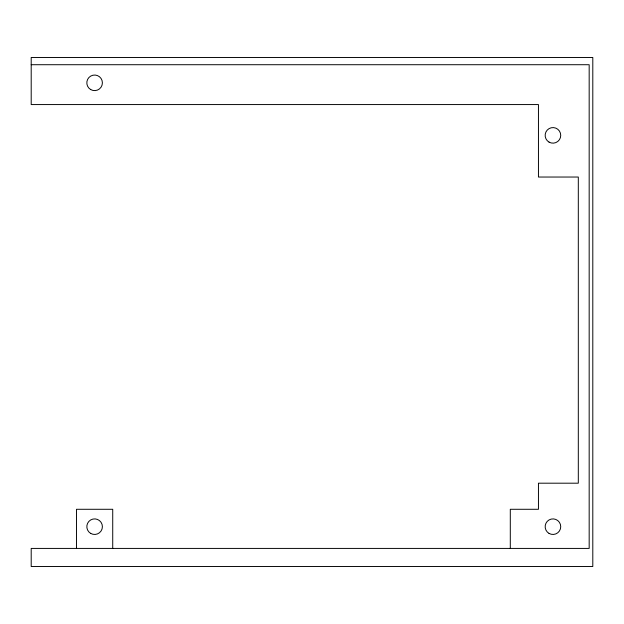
<?xml version="1.0" encoding="UTF-8"?>
<svg xmlns="http://www.w3.org/2000/svg" width="624" height="624" viewBox="0 0 624 624"><rect width="100%" height="100%" fill="white"/><g stroke="black" fill="none" stroke-linecap="round" stroke-linejoin="round"><path stroke-width="0.94" d="M31.2 64.717L589.173 64.717L589.173 548.418L31.2 548.418L31.2 566.53L592.8 566.53L592.8 57.47L31.2 57.47L31.2 104.567L538.45 104.567L538.45 177.037L578.308 177.037L578.308 483.194L538.45 483.194L538.45 509.285L510.299 509.285L510.299 548.418M112.726 548.418L112.726 509.285L76.487 509.285L76.487 548.418M90.714 89.575A7.792 7.792 0 0 0 102.398 82.828A7.792 7.792 0 0 0 90.714 76.081A7.792 7.792 0 0 0 90.714 89.575M549.05 533.419A7.792 7.792 0 0 0 560.734 526.679A7.792 7.792 0 0 0 549.05 519.932A7.792 7.792 0 0 0 549.05 533.419M90.714 533.419A7.792 7.792 0 0 0 102.398 526.679A7.792 7.792 0 0 0 90.714 519.932A7.792 7.792 0 0 0 90.714 533.419M549.05 142.116A7.792 7.792 0 0 0 560.734 135.369A7.792 7.792 0 0 0 549.05 128.622A7.792 7.792 0 0 0 549.05 142.116"/></g></svg>
